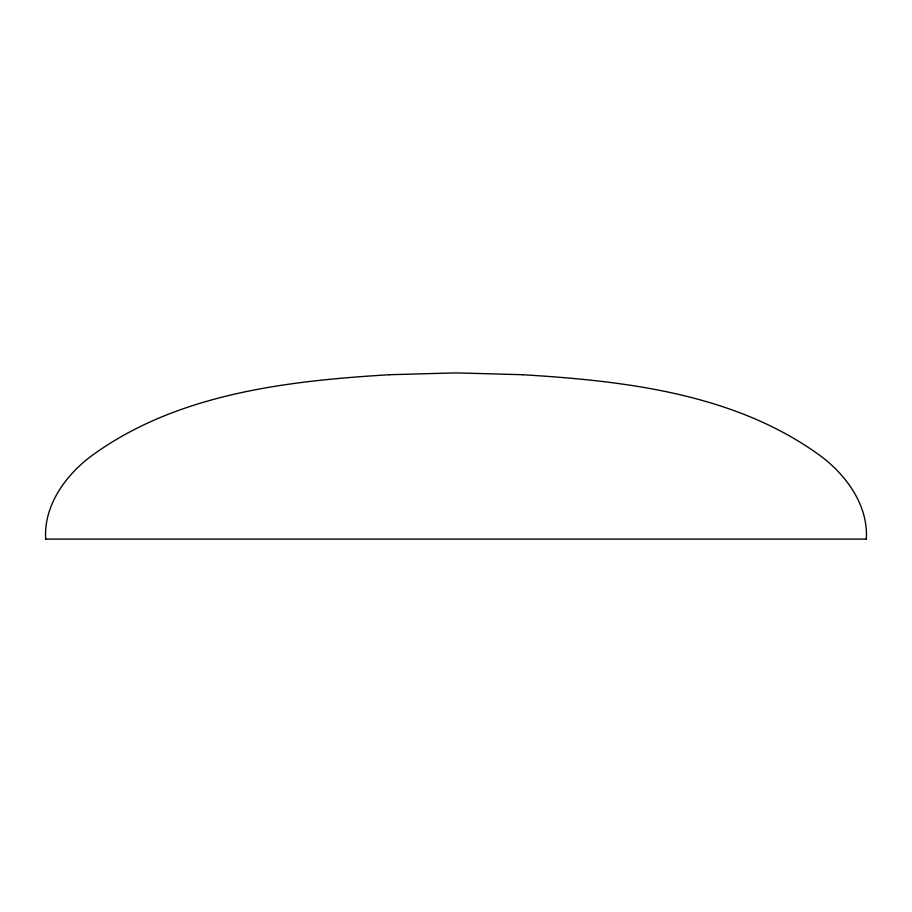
<?xml version="1.0" encoding="UTF-8"?>
<svg xmlns="http://www.w3.org/2000/svg" width="912" height="912" viewBox="0 0 912 912"><rect width="100%" height="100%" fill="white"/><g stroke="black" fill="none" stroke-linecap="round" stroke-linejoin="round"><path stroke-width="1.37" d="M866.32 539.106C868.361 506.411 847.67 477.147 823.023 457.767C737.443 393.802 625.985 380.977 522.462 374.718M389.538 374.718C286.015 380.977 174.557 393.802 88.977 457.767C64.33 477.147 43.639 506.411 45.68 539.106M389.458 374.718L456 372.894L522.542 374.718M45.611 539.106L866.389 539.106"/></g></svg>
